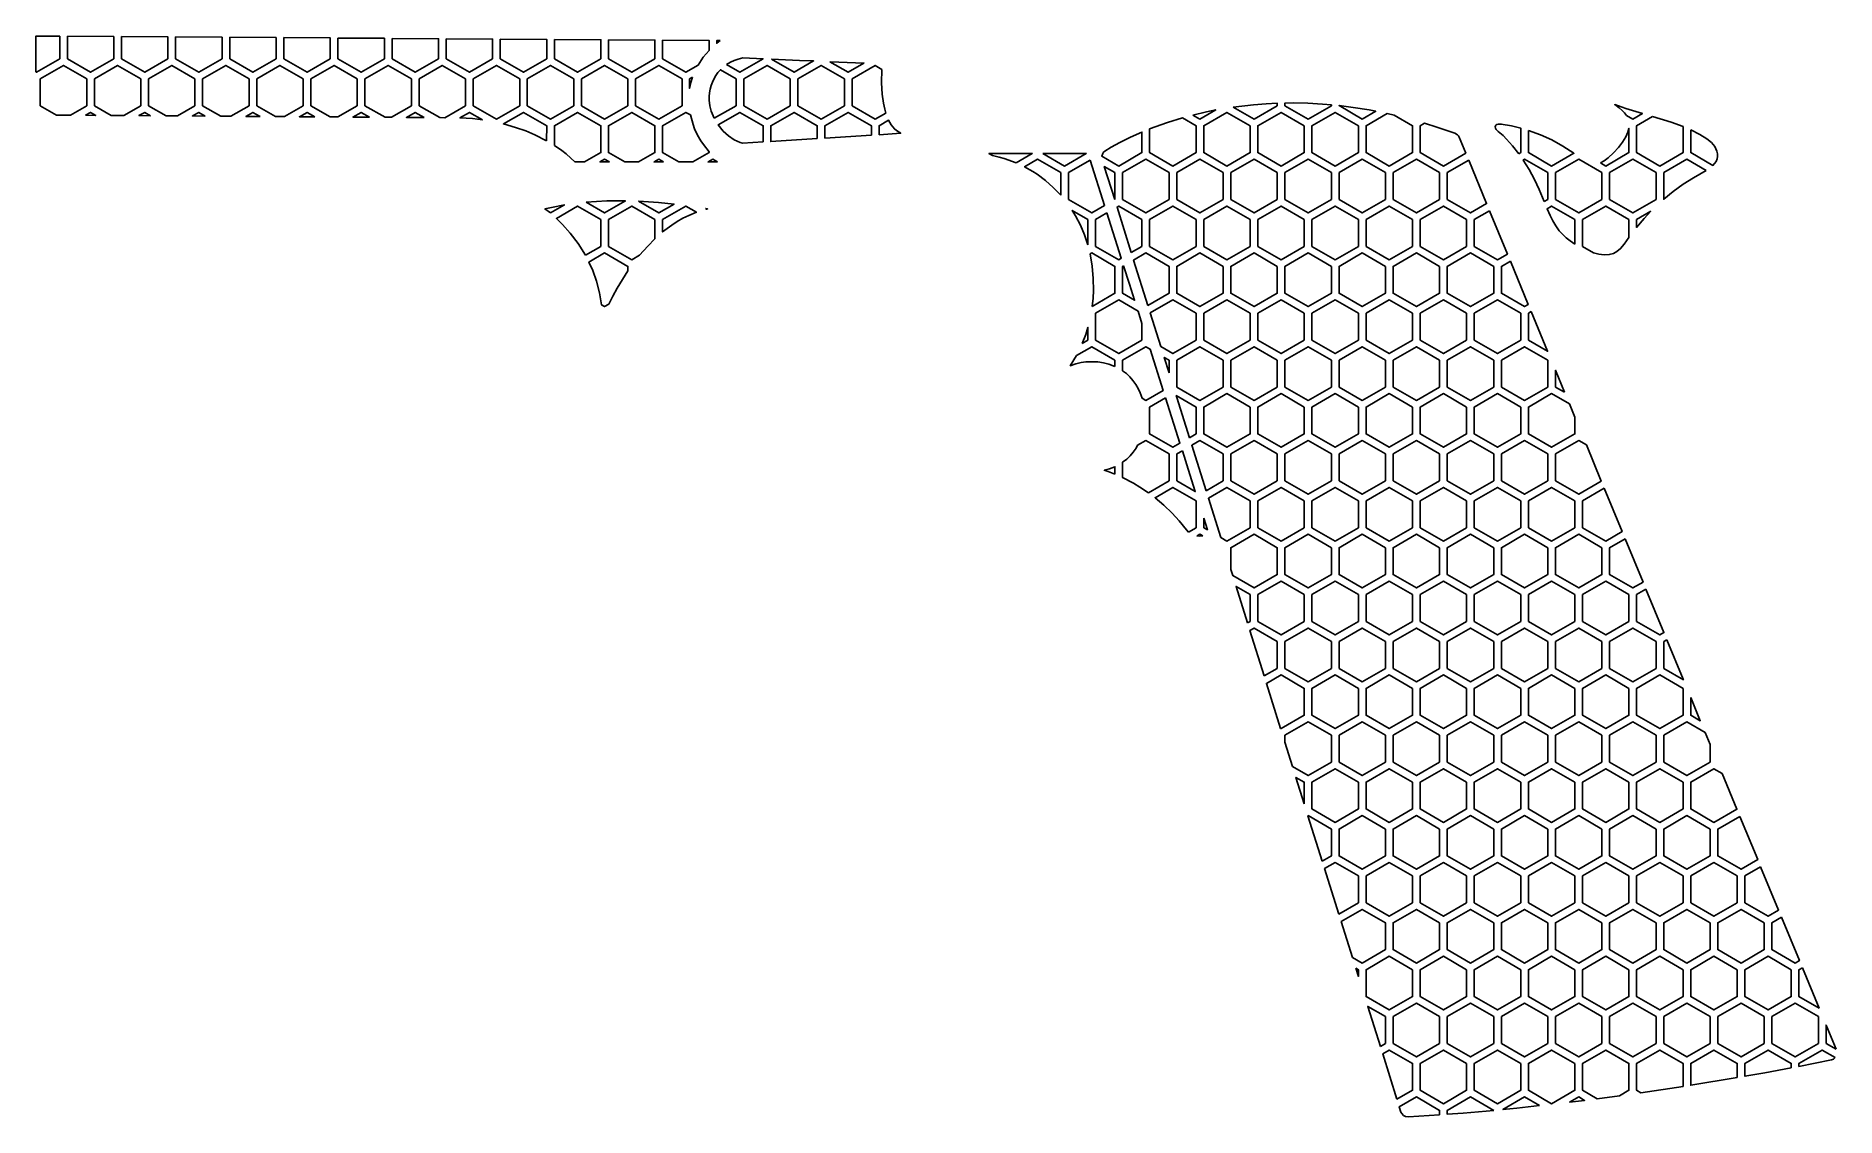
# Model space of a CAD drawing. Header units: millimetres. Extents: x 28 to 146, y -148 to -77.
import ezdxf

# ---------------------------------------------------------------- set-up
doc = ezdxf.new("R2010")
doc.units = ezdxf.units.MM

# ---------------------------------------------------------------- blocks, each defined once
blk = doc.blocks.new('HEX')
blk.add_lwpolyline([(1.516, 0.875), (0, 1.75), (-1.516, 0.875), (-1.516, -0.875), (0, -1.75), (1.516, -0.875)], close=True)

msp = doc.modelspace()

# ---------------------------------------------------------------- linework, layer by layer
for points in [[(28.323, -79.36), (28.323, -77.016), (29.87, -77.026), (29.87, -78.503), (28.354, -79.378), (28.323, -79.36)], [(30.37, -77.029), (33.401, -77.05), (33.401, -78.503), (31.885, -79.378), (30.37, -78.503), (30.37, -77.029)], [(33.904, -77.053), (36.932, -77.073), (36.932, -78.503), (35.417, -79.378), (33.901, -78.503), (33.904, -77.053)], [(37.432, -77.076), (40.463, -77.096), (40.463, -78.503), (38.948, -79.378), (37.432, -78.503), (37.432, -77.076)], [(40.963, -77.1), (43.994, -77.12), (43.994, -78.503), (42.479, -79.378), (40.963, -78.503), (40.963, -77.1)], [(44.494, -77.123), (47.525, -77.143), (47.525, -78.503), (46.01, -79.378), (44.494, -78.503), (44.494, -77.123)], [(48.025, -77.146), (51.056, -77.167), (51.056, -78.503), (49.541, -79.378), (48.025, -78.503), (48.025, -77.146)], [(51.556, -77.17), (54.588, -77.19), (54.588, -78.503), (53.072, -79.378), (51.556, -78.503), (51.556, -77.17)], [(55.088, -77.193), (58.119, -77.213), (58.119, -78.503), (56.603, -79.378), (55.088, -78.503), (55.088, -77.193)], [(58.619, -77.217), (61.65, -77.237), (61.65, -78.503), (60.134, -79.378), (58.619, -78.503), (58.619, -77.217)], [(62.15, -77.24), (65.181, -77.26), (65.181, -78.503), (63.665, -79.378), (62.15, -78.503), (62.15, -77.24)], [(65.681, -77.264), (68.712, -77.284), (68.712, -78.503), (67.196, -79.378), (65.681, -78.503), (65.681, -77.264)], [(69.212, -77.287), (72.243, -77.307), (72.243, -77.96), (71.865, -78.406), (71.529, -78.916), (70.727, -79.378), (69.212, -78.503), (69.212, -77.287)], [(72.97, -77.312), (72.857, -77.399), (72.743, -77.491), (72.743, -77.311), (72.97, -77.312)], [(73.386, -78.875), (73.644, -78.721), (73.883, -78.611), (74.147, -78.519), (74.437, -78.447), (75.772, -78.504), (74.259, -79.378), (73.386, -78.875)], [(76.316, -78.528), (78.139, -78.606), (79.06, -78.645), (77.79, -79.378), (76.316, -78.528)], [(80.132, -78.691), (80.701, -78.715), (82.347, -78.786), (81.321, -79.378), (80.132, -78.691)], [(30.565, -82.18), (29.665, -82.174), (28.604, -81.561), (28.604, -79.811), (30.12, -78.936), (31.635, -79.811), (31.635, -81.561), (30.565, -82.18)], [(34.056, -82.203), (33.237, -82.197), (32.135, -81.561), (32.135, -79.811), (33.651, -78.936), (35.167, -79.811), (35.167, -81.561), (34.056, -82.203)], [(37.547, -82.226), (36.809, -82.221), (35.667, -81.561), (35.667, -79.811), (37.182, -78.936), (38.698, -79.811), (38.698, -81.561), (37.547, -82.226)], [(41.038, -82.249), (40.381, -82.245), (39.198, -81.561), (39.198, -79.811), (40.713, -78.936), (42.229, -79.811), (42.229, -81.561), (41.038, -82.249)], [(44.529, -82.272), (43.953, -82.268), (42.729, -81.561), (42.729, -79.811), (44.244, -78.936), (45.76, -79.811), (45.76, -81.561), (44.529, -82.272)], [(47.525, -82.292), (46.26, -81.561), (46.26, -79.811), (47.775, -78.936), (49.291, -79.811), (49.291, -81.561), (48.02, -82.295), (47.525, -82.292)], [(51.098, -82.316), (49.791, -81.561), (49.791, -79.811), (51.306, -78.936), (52.822, -79.811), (52.822, -81.561), (51.511, -82.319), (51.098, -82.316)], [(54.999, -82.342), (54.67, -82.34), (53.322, -81.561), (53.322, -79.811), (54.838, -78.936), (56.353, -79.811), (56.353, -81.561), (54.999, -82.342)], [(71.167, -79.702), (71.063, -80.039), (70.977, -80.437), (70.977, -79.811), (71.167, -79.702)], [(72.57, -82.383), (72.387, -81.92), (72.301, -81.561), (72.259, -81.198), (72.256, -80.956), (72.274, -80.716), (72.313, -80.478), (72.372, -80.245), (72.501, -79.908), (72.679, -79.589), (72.825, -79.389), (72.979, -79.217), (74.009, -79.811), (74.009, -81.561), (72.57, -82.383)], [(83.521, -79.19), (83.503, -80.07), (83.544, -80.817), (83.622, -81.404), (83.704, -81.79), (83.775, -82.039), (83.086, -82.436), (81.571, -81.561), (81.571, -79.811), (83.086, -78.936), (83.521, -79.19)], [(31.553, -82.186), (31.885, -81.994), (32.225, -82.191), (31.553, -82.186)], [(35.797, -82.214), (35.044, -82.209), (35.417, -81.994), (35.797, -82.214)], [(39.37, -82.238), (38.535, -82.232), (38.948, -81.994), (39.37, -82.238)], [(42.942, -82.262), (42.026, -82.256), (42.479, -81.994), (42.942, -82.262)], [(46.514, -82.285), (45.517, -82.279), (46.01, -81.994), (46.514, -82.285)], [(50.086, -82.309), (49.107, -82.303), (49.008, -82.302), (49.541, -81.994), (50.086, -82.309)], [(53.658, -82.333), (52.499, -82.325), (53.072, -81.994), (53.658, -82.333)], [(57.451, -82.484), (56.797, -82.406), (55.981, -82.354), (56.603, -81.994), (57.451, -82.484)], [(61.644, -83.85), (60.87, -83.458), (60.276, -83.207), (59.617, -82.973), (58.827, -82.749), (60.134, -81.994), (61.65, -82.869), (61.644, -83.85)], [(64.12, -85.232), (63.487, -85.232), (63.234, -84.98), (62.914, -84.703), (62.626, -84.481), (62.15, -84.154), (62.15, -82.869), (63.665, -81.994), (65.181, -82.869), (65.181, -84.619), (64.12, -85.232)], [(67.64, -85.232), (66.742, -85.232), (65.681, -84.619), (65.681, -82.869), (67.196, -81.994), (68.712, -82.869), (68.712, -84.619), (67.64, -85.232)], [(71.024, -82.166), (71.198, -82.797), (71.303, -83.073), (71.488, -83.473), (71.707, -83.855), (71.87, -84.098), (72.243, -84.563), (72.243, -84.619), (71.182, -85.232), (70.273, -85.232), (69.212, -84.619), (69.212, -82.869), (70.727, -81.994), (71.024, -82.166)], [(75.774, -83.927), (74.418, -84.013), (74.267, -83.962), (73.881, -83.779), (73.502, -83.525), (73.163, -83.22), (72.83, -82.819), (74.259, -81.994), (75.774, -82.869), (75.774, -83.927)], [(79.305, -83.705), (76.274, -83.896), (76.274, -82.869), (77.79, -81.994), (79.305, -82.869), (79.305, -83.705)], [(82.836, -83.483), (79.805, -83.674), (79.805, -82.869), (81.321, -81.994), (82.836, -82.869), (82.836, -83.483)], [(103.812, -82.171), (104.697, -81.961), (105.309, -81.838), (104.273, -82.436), (103.812, -82.171)], [(106.443, -81.651), (107.76, -81.494), (108.603, -81.43), (109.319, -81.399), (109.319, -81.561), (107.804, -82.436), (106.443, -81.651)], [(110.378, -81.382), (111.31, -81.403), (112.27, -81.457), (112.851, -81.509), (112.851, -81.561), (111.335, -82.436), (109.819, -81.561), (109.819, -81.388), (110.378, -81.382)], [(114.273, -81.673), (115.315, -81.84), (115.752, -81.925), (114.866, -82.436), (113.351, -81.558), (114.273, -81.673)], [(116.955, -82.181), (118.147, -82.869), (118.147, -84.619), (116.632, -85.494), (115.116, -84.619), (115.116, -82.869), (116.494, -82.074), (116.955, -82.181)], [(132.114, -82.191), (131.985, -82.02), (131.833, -81.865), (131.63, -81.694), (131.344, -81.486), (132.071, -81.746), (133.146, -82.076), (132.521, -82.436), (132.114, -82.191)], [(83.336, -83.451), (83.336, -82.869), (83.958, -82.51), (84.129, -82.811), (84.343, -83.072), (84.466, -83.183), (84.748, -83.363), (83.336, -83.451)], [(99.044, -83.963), (99.75, -83.612), (100.492, -83.282), (100.492, -84.619), (98.976, -85.494), (97.87, -84.856), (97.929, -84.676), (97.987, -84.596), (98.061, -84.528), (98.49, -84.267), (99.044, -83.963)], [(100.992, -83.077), (102.152, -82.655), (103.131, -82.354), (104.023, -82.869), (104.023, -84.619), (102.507, -85.494), (100.992, -84.619), (100.992, -83.077)], [(119.743, -82.953), (120.913, -83.355), (121.075, -83.452), (121.143, -83.528), (121.193, -83.616), (121.622, -84.652), (120.163, -85.494), (118.647, -84.619), (118.647, -82.869), (118.932, -82.705), (119.743, -82.953)], [(125.078, -84.695), (124.674, -84.18), (124.278, -83.734), (124.06, -83.51), (123.741, -83.247), (123.609, -83.113), (123.559, -83.03), (123.54, -82.948), (123.554, -82.882), (123.593, -82.832), (123.652, -82.796), (123.744, -82.769), (123.939, -82.762), (124.604, -82.879), (125.209, -83.024), (125.209, -84.619), (125.078, -84.695)], [(125.717, -83.174), (126.49, -83.456), (127.24, -83.795), (127.961, -84.191), (128.674, -84.657), (127.225, -85.494), (125.709, -84.619), (125.717, -83.174)], [(130.412, -85.289), (130.648, -85.167), (130.914, -84.962), (131.263, -84.634), (131.585, -84.277), (131.85, -83.932), (132.058, -83.601), (132.201, -83.29), (132.271, -83.039), (132.271, -84.619), (130.756, -85.494), (130.412, -85.289)], [(133.813, -82.268), (135.033, -82.64), (135.803, -82.919), (135.803, -84.619), (134.287, -85.494), (132.771, -84.619), (132.771, -82.869), (133.813, -82.268)], [(136.307, -83.136), (136.898, -83.434), (137.358, -83.715), (137.647, -83.951), (137.867, -84.215), (137.95, -84.368), (138.011, -84.53), (138.044, -84.699), (138.047, -84.869), (138.019, -85.027), (137.953, -85.191), (137.857, -85.339), (137.753, -85.457), (136.303, -84.619), (136.307, -83.136)], [(65.742, -85.232), (65.267, -85.232), (65.12, -85.232), (65.431, -85.052), (65.742, -85.232)], [(69.273, -85.232), (68.827, -85.232), (68.651, -85.232), (68.962, -85.052), (69.273, -85.232)], [(72.804, -85.232), (72.387, -85.232), (72.182, -85.232), (72.493, -85.052), (72.804, -85.232)], [(92.276, -85.285), (91.511, -85.005), (91.178, -84.912), (90.733, -84.813), (90.5, -84.678), (93.328, -84.678), (92.276, -85.285)], [(95.195, -87.407), (94.698, -86.886), (94.193, -86.439), (93.652, -86.035), (93.368, -85.85), (92.828, -85.544), (93.68, -85.052), (95.195, -85.927), (95.195, -87.407)], [(94.031, -84.678), (94.481, -84.678), (96.859, -84.678), (95.445, -85.494), (94.031, -84.678)], [(97.11, -85.111), (98.049, -88.068), (97.211, -88.552), (95.695, -87.677), (95.695, -85.927), (97.11, -85.111)], [(98.713, -87.685), (98.036, -85.529), (98.726, -85.927), (98.726, -87.677), (98.713, -87.685)], [(121.815, -85.118), (122.983, -87.944), (121.928, -88.552), (120.413, -87.677), (120.413, -85.927), (121.815, -85.118)], [(126.741, -87.813), (126.421, -87.03), (126.107, -86.365), (125.754, -85.72), (125.368, -85.105), (125.459, -85.052), (126.975, -85.927), (126.975, -87.677), (126.741, -87.813)], [(137.317, -85.782), (136.48, -86.256), (135.807, -86.686), (135.16, -87.154), (134.537, -87.662), (134.537, -85.927), (136.053, -85.052), (137.317, -85.782)], [(61.9, -88.552), (61.529, -88.298), (61.964, -88.193), (62.806, -88.029), (61.9, -88.552)], [(64.217, -87.852), (65.58, -87.774), (66.789, -87.768), (65.431, -88.552), (64.217, -87.852)], [(67.649, -87.795), (68.943, -87.877), (69.959, -87.977), (68.962, -88.552), (67.649, -87.795)], [(64.175, -91.316), (63.708, -90.556), (63.189, -89.866), (62.686, -89.302), (62.283, -88.909), (63.665, -88.11), (65.181, -88.985), (65.181, -90.735), (64.175, -91.316)], [(68.712, -90.24), (68.239, -90.712), (67.714, -91.312), (67.196, -91.61), (65.681, -90.735), (65.681, -88.985), (67.196, -88.11), (68.712, -88.985), (68.712, -90.24)], [(70.916, -88.716), (70.534, -88.905), (70.166, -89.115), (69.811, -89.345), (69.212, -89.798), (69.212, -88.985), (70.727, -88.11), (71.423, -88.512), (70.916, -88.716)], [(72.009, -88.273), (72.141, -88.298), (72.142, -88.298), (72.081, -88.314), (72.009, -88.273)], [(96.961, -90.634), (96.744, -89.988), (96.474, -89.355), (96.156, -88.749), (95.939, -88.395), (96.961, -88.985), (96.961, -90.634)], [(98.204, -88.557), (99.143, -91.514), (98.976, -91.61), (97.461, -90.735), (97.461, -88.985), (98.204, -88.557)], [(99.796, -91.137), (98.866, -88.174), (98.976, -88.11), (100.492, -88.985), (100.492, -90.735), (99.796, -91.137)], [(123.175, -88.41), (124.343, -91.235), (123.694, -91.61), (122.178, -90.735), (122.178, -88.985), (123.175, -88.41)], [(128.736, -90.587), (128.427, -90.384), (128.178, -90.188), (127.946, -89.972), (127.721, -89.715), (127.498, -89.403), (127.301, -89.073), (127.127, -88.729), (126.93, -88.281), (127.225, -88.11), (128.74, -88.985), (128.736, -90.587)], [(132.27, -90.168), (131.961, -90.603), (131.722, -90.881), (131.484, -91.079), (131.253, -91.202), (130.987, -91.276), (130.65, -91.295), (130.314, -91.25), (129.963, -91.153), (129.24, -90.735), (129.24, -88.985), (130.756, -88.11), (132.271, -88.985), (132.27, -90.168)], [(133.7, -88.449), (133.262, -88.918), (132.771, -89.499), (132.771, -88.985), (133.7, -88.449)], [(66.946, -92.341), (66.254, -93.452), (65.96, -93.989), (65.697, -94.515), (65.431, -94.668), (65.227, -94.551), (65.094, -93.761), (64.897, -93.009), (64.65, -92.312), (64.405, -91.761), (65.431, -91.168), (66.946, -92.043), (66.946, -92.341)], [(97.243, -94.649), (97.299, -94.109), (97.323, -93.616), (97.315, -92.841), (97.245, -92.023), (97.11, -91.226), (97.211, -91.168), (98.726, -92.043), (98.726, -93.793), (97.243, -94.649)], [(100.88, -94.589), (99.95, -91.626), (100.742, -91.168), (102.257, -92.043), (102.257, -93.793), (100.88, -94.589)], [(99.298, -92.002), (99.681, -93.208), (100.01, -94.246), (99.226, -93.793), (99.226, -92.043), (99.298, -92.002)], [(124.536, -91.702), (125.704, -94.527), (125.459, -94.668), (123.944, -93.793), (123.944, -92.043), (124.536, -91.702)], [(100.235, -94.953), (100.492, -95.762), (100.492, -96.851), (98.976, -97.726), (97.461, -96.851), (97.461, -95.101), (98.976, -94.226), (100.235, -94.953)], [(101.723, -97.273), (101.033, -95.077), (102.507, -94.226), (104.023, -95.101), (104.023, -96.851), (102.507, -97.726), (101.723, -97.273)], [(125.897, -94.993), (126.964, -97.576), (125.709, -96.851), (125.709, -95.101), (125.897, -94.993)], [(96.595, -97.063), (96.82, -96.475), (96.961, -96.024), (96.961, -96.851), (96.595, -97.063)], [(98.726, -98.567), (98.327, -98.414), (97.981, -98.329), (97.612, -98.276), (97.218, -98.258), (96.832, -98.276), (96.514, -98.32), (96.172, -98.4), (95.813, -98.525), (96.211, -97.862), (97.211, -97.284), (98.726, -98.159), (98.726, -98.567)], [(101.027, -97.449), (101.878, -100.128), (100.742, -100.784), (100.496, -100.643), (100.37, -100.289), (100.238, -100.008), (100.083, -99.741), (99.903, -99.488), (99.7, -99.253), (99.473, -99.037), (99.226, -98.847), (99.226, -98.159), (100.742, -97.284), (101.027, -97.449)], [(102.257, -98.977), (101.944, -97.979), (102.257, -98.159), (102.257, -98.977)], [(128.071, -100.254), (127.475, -99.909), (127.475, -98.811), (128.071, -100.254)], [(102.033, -100.616), (102.972, -103.574), (102.507, -103.842), (100.992, -102.967), (100.992, -101.217), (102.033, -100.616)], [(103.588, -103.218), (102.764, -100.59), (102.725, -100.468), (104.023, -101.217), (104.023, -102.967), (103.588, -103.218)], [(128.74, -101.873), (128.74, -102.967), (127.225, -103.842), (125.709, -102.967), (125.709, -101.217), (127.225, -100.342), (128.384, -101.012), (128.74, -101.873)], [(100.912, -106.802), (100.355, -106.431), (99.941, -106.185), (99.226, -105.816), (99.226, -104.821), (99.503, -104.606), (99.726, -104.388), (99.927, -104.15), (100.103, -103.895), (100.209, -103.708), (100.742, -103.4), (102.257, -104.275), (102.257, -106.025), (100.912, -106.802)], [(103.127, -104.062), (103.619, -105.612), (103.973, -106.727), (102.757, -106.025), (102.757, -104.275), (103.127, -104.062)], [(104.672, -106.67), (103.742, -103.707), (104.273, -103.4), (105.788, -104.275), (105.788, -106.025), (104.672, -106.67)], [(129.491, -103.69), (130.466, -106.048), (128.99, -106.9), (127.475, -106.025), (127.475, -104.275), (128.99, -103.4), (129.491, -103.69)], [(98.726, -105.595), (98.29, -105.424), (98.029, -105.333), (98.371, -105.243), (98.726, -105.105), (98.726, -105.595)], [(103.534, -109.366), (103.393, -109.223), (102.917, -108.629), (102.464, -108.134), (101.921, -107.61), (101.347, -107.128), (102.507, -106.458), (104.023, -107.333), (104.023, -109.083), (103.534, -109.366)], [(105.63, -109.723), (104.825, -107.159), (106.038, -106.458), (107.554, -107.333), (107.554, -109.083), (106.038, -109.958), (105.63, -109.723)], [(130.659, -106.514), (131.827, -109.34), (130.756, -109.958), (129.24, -109.083), (129.24, -107.333), (130.659, -106.514)], [(104.523, -108.459), (104.766, -109.224), (104.523, -109.083), (104.523, -108.459)], [(104.462, -109.626), (104.245, -109.641), (104.084, -109.625), (104.273, -109.516), (104.462, -109.626)], [(106.288, -111.82), (106.288, -110.391), (107.804, -109.516), (109.319, -110.391), (109.319, -112.141), (107.804, -113.016), (106.412, -112.213), (106.288, -111.82)], [(132.02, -109.806), (133.188, -112.632), (132.521, -113.016), (131.006, -112.141), (131.006, -110.391), (132.02, -109.806)], [(107.381, -115.3), (106.633, -112.918), (107.554, -113.45), (107.554, -115.2), (107.381, -115.3)], [(133.38, -113.098), (134.548, -115.924), (134.287, -116.075), (132.771, -115.2), (132.771, -113.45), (133.38, -113.098)], [(108.464, -118.751), (107.534, -115.788), (107.804, -115.633), (109.319, -116.508), (109.319, -118.258), (108.464, -118.751)], [(134.741, -116.39), (135.807, -118.968), (135.819, -118.998), (134.537, -118.258), (134.537, -116.508), (134.741, -116.39)], [(109.538, -122.172), (108.617, -119.24), (109.569, -118.691), (111.085, -119.566), (111.085, -121.316), (109.569, -122.191), (109.538, -122.172)], [(136.303, -120.168), (136.926, -121.675), (136.303, -121.316), (136.303, -120.168)], [(110.319, -124.662), (109.819, -123.069), (109.819, -122.624), (111.335, -121.749), (112.851, -122.624), (112.851, -124.374), (111.335, -125.249), (110.319, -124.662)], [(137.239, -122.434), (137.568, -123.229), (137.568, -124.374), (136.053, -125.249), (134.537, -124.374), (134.537, -122.624), (136.053, -121.749), (137.239, -122.434)], [(111.085, -127.101), (110.541, -125.367), (111.085, -125.682), (111.085, -127.101)], [(138.346, -125.111), (139.311, -127.445), (137.818, -128.307), (136.303, -127.432), (136.303, -125.682), (137.818, -124.807), (138.346, -125.111)], [(112.256, -130.833), (111.326, -127.87), (111.335, -127.865), (112.851, -128.74), (112.851, -130.49), (112.256, -130.833)], [(139.503, -127.911), (140.671, -130.737), (139.584, -131.365), (138.068, -130.49), (138.068, -128.74), (139.503, -127.911)], [(113.34, -134.285), (112.41, -131.321), (113.101, -130.923), (114.616, -131.798), (114.616, -133.548), (113.34, -134.285)], [(140.864, -131.203), (142.032, -134.028), (141.349, -134.423), (139.834, -133.548), (139.834, -131.798), (140.864, -131.203)], [(114.227, -137.112), (113.493, -134.773), (114.866, -133.981), (116.382, -134.856), (116.382, -136.606), (114.866, -137.481), (114.227, -137.112)], [(142.225, -134.495), (143.393, -137.32), (143.115, -137.481), (141.599, -136.606), (141.599, -134.856), (142.225, -134.495)], [(114.448, -137.817), (114.616, -137.914), (114.616, -138.351), (114.448, -137.817)], [(143.585, -137.786), (144.674, -140.419), (143.365, -139.664), (143.365, -137.914), (143.585, -137.786)], [(116.048, -142.914), (115.23, -140.307), (116.382, -140.972), (116.382, -142.722), (116.048, -142.914)], [(145.781, -143.097), (145.13, -142.722), (145.13, -141.524), (145.781, -143.097)], [(117.132, -146.366), (116.202, -143.403), (116.632, -143.155), (118.147, -144.03), (118.147, -145.78), (117.132, -146.366)], [(131.653, -146.137), (130.194, -146.33), (129.24, -145.78), (129.24, -144.03), (130.756, -143.155), (132.271, -144.03), (132.271, -145.78), (131.653, -146.137)], [(135.803, -145.531), (133.052, -145.941), (132.771, -145.78), (132.771, -144.03), (134.287, -143.155), (135.803, -144.03), (135.803, -145.531)], [(139.334, -144.954), (136.303, -145.453), (136.303, -144.03), (137.818, -143.155), (139.334, -144.03), (139.334, -144.954)], [(142.865, -144.317), (141.142, -144.636), (139.834, -144.867), (139.834, -144.03), (141.349, -143.155), (142.865, -144.03), (142.865, -144.317)], [(145.726, -143.644), (145.608, -143.746), (145.484, -143.799), (143.365, -144.222), (143.365, -144.03), (144.88, -143.155), (145.726, -143.644)], [(119.913, -147.383), (117.879, -147.52), (117.699, -147.497), (117.559, -147.424), (117.439, -147.293), (117.394, -147.201), (117.285, -146.855), (118.397, -146.213), (119.913, -147.088), (119.913, -147.383)], [(123.443, -147.087), (121.455, -147.264), (120.413, -147.347), (120.413, -147.088), (121.928, -146.213), (123.443, -147.087)], [(126.443, -146.78), (124.948, -146.94), (124.044, -147.03), (125.459, -146.213), (126.443, -146.78)], [(128.397, -146.555), (128.99, -146.213), (129.375, -146.435), (128.397, -146.555)]]:
    msp.add_lwpolyline(points, close=True)

# ---------------------------------------------------------------- block references
for p in [(58.369, -80.686), (61.9, -80.686), (65.431, -80.686), (68.962, -80.686), (76.024, -80.686), (79.555, -80.686), (106.038, -83.744), (109.569, -83.744), (113.101, -83.744), (100.742, -86.802), (104.273, -86.802), (107.804, -86.802), (111.335, -86.802), (114.866, -86.802), (118.397, -86.802), (128.99, -86.802), (132.521, -86.802), (102.507, -89.86), (106.038, -89.86), (109.569, -89.86), (113.101, -89.86), (116.632, -89.86), (120.163, -89.86), (104.273, -92.918), (107.804, -92.918), (111.335, -92.918), (114.866, -92.918), (118.397, -92.918), (121.928, -92.918), (106.038, -95.976), (109.569, -95.976), (113.101, -95.976), (116.632, -95.976), (120.163, -95.976), (123.694, -95.976), (104.273, -99.034), (107.804, -99.034), (111.335, -99.034), (114.866, -99.034), (118.397, -99.034), (121.928, -99.034), (125.459, -99.034), (106.038, -102.092), (109.569, -102.092), (113.101, -102.092), (116.632, -102.092), (120.163, -102.092), (123.694, -102.092), (107.804, -105.15), (111.335, -105.15), (114.866, -105.15), (118.397, -105.15), (121.928, -105.15), (125.459, -105.15), (109.569, -108.208), (113.101, -108.208), (116.632, -108.208), (120.163, -108.208), (123.694, -108.208), (127.225, -108.208), (111.335, -111.266), (114.866, -111.266), (118.397, -111.266), (121.928, -111.266), (125.459, -111.266), (128.99, -111.266), (109.569, -114.325), (113.101, -114.325), (116.632, -114.325), (120.163, -114.325), (123.694, -114.325), (127.225, -114.325), (130.756, -114.325), (111.335, -117.383), (114.866, -117.383), (118.397, -117.383), (121.928, -117.383), (125.459, -117.383), (128.99, -117.383), (132.521, -117.383), (113.101, -120.441), (116.632, -120.441), (120.163, -120.441), (123.694, -120.441), (127.225, -120.441), (130.756, -120.441), (134.287, -120.441), (114.866, -123.499), (118.397, -123.499), (121.928, -123.499), (125.459, -123.499), (128.99, -123.499), (132.521, -123.499), (113.101, -126.557), (116.632, -126.557), (120.163, -126.557), (123.694, -126.557), (127.225, -126.557), (130.756, -126.557), (134.287, -126.557), (114.866, -129.615), (118.397, -129.615), (121.928, -129.615), (125.459, -129.615), (128.99, -129.615), (132.521, -129.615), (136.053, -129.615), (116.632, -132.673), (120.163, -132.673), (123.694, -132.673), (127.225, -132.673), (130.756, -132.673), (134.287, -132.673), (137.818, -132.673), (118.397, -135.731), (121.928, -135.731), (125.459, -135.731), (128.99, -135.731), (132.521, -135.731), (136.053, -135.731), (139.584, -135.731), (116.632, -138.789), (120.163, -138.789), (123.694, -138.789), (127.225, -138.789), (130.756, -138.789), (134.287, -138.789), (137.818, -138.789), (141.349, -138.789), (118.397, -141.847), (121.928, -141.847), (125.459, -141.847), (128.99, -141.847), (132.521, -141.847), (136.053, -141.847), (139.584, -141.847), (143.115, -141.847), (120.163, -144.905), (123.694, -144.905), (127.225, -144.905)]:
    msp.add_blockref('HEX', p)

doc.saveas('drawing.dxf')
